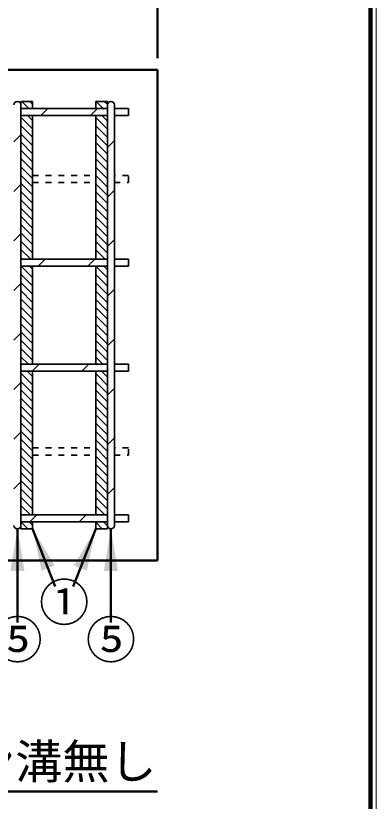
# Model space of a CAD drawing. Units: millimetres, scale not verified. Extents: x 100 to 4105, y 100 to 2870.
# Drawn here: x 3796 to 4105, y 1773 to 2446 of the extents above; entities that cross this region are included whole.
import ezdxf
from ezdxf.enums import TextEntityAlignment as Align

# ---------------------------------------------------------------- set-up
doc = ezdxf.new("R2010")
doc.units = ezdxf.units.MM
doc.header["$LTSCALE"] = 5
doc.linetypes.add('USER1', pattern=[2.2, 1, -1.2])
doc.layers.add('V-nasSTD', color=7, linetype='Continuous', lineweight=50)
doc.styles.add('ＭＳ ゴシック', font='')
doc.styles.get('ＭＳ ゴシック').set_extended_font_data('MS Gothic')

msp = doc.modelspace()

# ---------------------------------------------------------------- hatches: boundary and pattern name
at = {"layer": 'V-nasSTD'}
for points in [[(3803.814, 1970.351), (3797.814, 2006.351), (3791.814, 1970.351)], [(3823.985, 1972.847), (3818.401, 1970.652), (3810.814, 2006.351), (3829.569, 1975.042)], [(3846.058, 1975.042), (3864.814, 2006.351), (3857.226, 1970.652), (3851.642, 1972.847)], [(3883.814, 1970.351), (3877.814, 2006.351), (3871.814, 1970.351)]]:
    msp.add_hatch(color=256, dxfattribs=at).paths.add_polyline_path(points)

# ---------------------------------------------------------------- linework, layer by layer
at = {"layer": 'V-nasSTD', "lineweight": 100}
msp.add_line((4100, 105), (4100, 2865), dxfattribs=at)
at = {"layer": 'V-nasSTD'}
for p, q in [((3917.814, 2409.351), (3917.814, 2519.351)), ((3917.814, 2399.351), (1917.814, 2399.351)), ((3917.814, 2399.351), (3917.814, 1979.351)), ((3797.814, 1926.351), (3797.814, 2006.351)), ((3830.219, 1956.988), (3810.814, 2006.351)), ((3845.454, 1957.105), (3864.814, 2006.351)), ((3877.814, 1926.351), (3877.814, 2006.351)), ((1917.814, 1979.351), (3917.814, 1979.351)), ((3634.606, 1781.636), (3917.814, 1781.636))]:
    msp.add_line(p, q, dxfattribs=at)
at = {"layer": 'V-nasSTD', "lineweight": 35}
for p, q in [((3810.814, 2372.351), (3800.814, 2372.351)), ((3800.814, 2372.351), (3800.814, 2366.351)), ((3800.814, 2372.351), (3800.814, 2369.351)), ((3800.814, 2369.351), (3800.814, 2009.351)), ((3801.452, 2372.351), (3807.452, 2366.351)), ((3808.523, 2372.351), (3810.814, 2370.061)), ((3810.814, 2372.351), (3810.814, 2366.351)), ((3874.814, 2372.351), (3864.814, 2372.351)), ((3864.814, 2372.351), (3864.814, 2366.351)), ((3865.092, 2372.351), (3871.092, 2366.351)), ((3872.163, 2372.351), (3874.814, 2369.7)), ((3874.814, 2372.351), (3874.814, 2369.351)), ((3874.814, 2369.351), (3874.814, 2009.351)), ((3880.814, 2369.351), (3880.814, 2009.351)), ((3800.814, 2366.351), (3874.814, 2366.351)), ((3823.884, 2366.351), (3817.884, 2360.351)), ((3866.31, 2366.351), (3860.31, 2360.351)), ((3892.814, 2366.351), (3880.814, 2366.351)), ((3892.814, 2360.351), (3892.814, 2366.351)), ((3800.814, 2360.351), (3874.814, 2360.351)), ((3800.814, 2358.847), (3810.814, 2348.847)), ((3806.381, 2360.351), (3810.814, 2355.918)), ((3810.814, 2360.351), (3810.814, 2237.351)), ((3864.814, 2237.351), (3864.814, 2360.351)), ((3864.814, 2358.487), (3874.814, 2348.487)), ((3870.021, 2360.351), (3874.814, 2355.558)), ((3880.814, 2360.351), (3892.814, 2360.351)), ((3800.814, 2351.776), (3810.814, 2341.776)), ((3864.814, 2351.416), (3874.814, 2341.416)), ((3800.814, 2343.78), (3794.814, 2337.78)), ((3800.814, 2344.705), (3810.814, 2334.705)), ((3864.814, 2344.345), (3874.814, 2334.345)), ((3800.814, 2337.634), (3810.814, 2327.634)), ((3864.814, 2337.274), (3874.814, 2327.274)), ((3880.814, 2338.928), (3874.814, 2332.928)), ((3800.814, 2330.563), (3810.814, 2320.563)), ((3864.814, 2330.203), (3874.814, 2320.203)), ((3800.814, 2323.492), (3810.814, 2313.492)), ((3864.814, 2323.132), (3874.814, 2313.132)), ((3800.814, 2316.421), (3810.814, 2306.421)), ((3864.814, 2316.061), (3874.814, 2306.061)), ((3800.814, 2309.35), (3810.814, 2299.35)), ((3864.814, 2308.989), (3874.814, 2298.989)), ((3800.814, 2301.354), (3794.814, 2295.354)), ((3800.814, 2302.279), (3810.814, 2292.279)), ((3864.814, 2301.918), (3874.814, 2291.918)), ((3800.814, 2295.208), (3810.814, 2285.208)), ((3864.814, 2294.847), (3874.814, 2284.847)), ((3880.814, 2296.501), (3874.814, 2290.501)), ((3800.814, 2288.137), (3810.814, 2278.137)), ((3864.814, 2287.776), (3874.814, 2277.776)), ((3800.814, 2281.066), (3810.814, 2271.066)), ((3864.814, 2280.705), (3874.814, 2270.705)), ((3800.814, 2273.995), (3810.814, 2263.995)), ((3864.814, 2273.634), (3874.814, 2263.634)), ((3800.814, 2266.923), (3810.814, 2256.923)), ((3864.814, 2266.563), (3874.814, 2256.563)), ((3800.814, 2258.928), (3794.814, 2252.928)), ((3800.814, 2259.852), (3810.814, 2249.852)), ((3864.814, 2259.492), (3874.814, 2249.492)), ((3880.814, 2254.075), (3874.814, 2248.075)), ((3800.814, 2252.781), (3810.814, 2242.781)), ((3864.814, 2252.421), (3874.814, 2242.421)), ((3800.814, 2245.71), (3809.173, 2237.351)), ((3864.814, 2245.35), (3872.813, 2237.351)), ((3800.814, 2238.639), (3802.102, 2237.351)), ((3800.814, 2237.351), (3874.814, 2237.351)), ((3815.663, 2231.351), (3821.663, 2237.351)), ((3858.09, 2231.351), (3864.09, 2237.351)), ((3864.814, 2238.279), (3865.742, 2237.351)), ((3892.814, 2237.351), (3880.814, 2237.351)), ((3892.814, 2231.351), (3892.814, 2237.351)), ((3800.814, 2147.351), (3800.814, 2231.851)), ((3800.814, 2231.351), (3874.814, 2231.351)), ((3801.031, 2231.351), (3810.814, 2221.568)), ((3808.102, 2231.351), (3810.814, 2228.639)), ((3810.814, 2231.351), (3810.814, 2147.351)), ((3864.814, 2147.351), (3864.814, 2231.351)), ((3864.814, 2231.208), (3874.814, 2221.208)), ((3871.742, 2231.351), (3874.814, 2228.279)), ((3880.814, 2231.351), (3892.814, 2231.351)), ((3800.814, 2224.497), (3810.814, 2214.497)), ((3864.814, 2224.137), (3874.814, 2214.137)), ((3800.814, 2216.501), (3794.814, 2210.501)), ((3800.814, 2217.426), (3810.814, 2207.426)), ((3864.814, 2217.066), (3874.814, 2207.066)), ((3800.814, 2210.355), (3810.814, 2200.355)), ((3864.814, 2209.995), (3874.814, 2199.995)), ((3880.814, 2211.648), (3874.814, 2205.648)), ((3800.814, 2203.284), (3810.814, 2193.284)), ((3864.814, 2202.923), (3874.814, 2192.923)), ((3800.814, 2196.213), (3810.814, 2186.213)), ((3864.814, 2195.852), (3874.814, 2185.852)), ((3800.814, 2189.142), (3810.814, 2179.142)), ((3864.814, 2188.781), (3874.814, 2178.781)), ((3800.814, 2182.071), (3810.814, 2172.071)), ((3864.814, 2181.71), (3874.814, 2171.71)), ((3800.814, 2174.075), (3794.814, 2168.075)), ((3800.814, 2175), (3810.814, 2165)), ((3864.814, 2174.639), (3874.814, 2164.639)), ((3800.814, 2167.929), (3810.814, 2157.929)), ((3864.814, 2167.568), (3874.814, 2157.568)), ((3880.814, 2169.222), (3874.814, 2163.222)), ((3800.814, 2160.857), (3810.814, 2150.857)), ((3864.814, 2160.497), (3874.814, 2150.497)), ((3800.814, 2153.786), (3807.249, 2147.351)), ((3864.814, 2153.426), (3870.889, 2147.351)), ((3800.814, 2147.351), (3874.814, 2147.351)), ((3816.516, 2147.351), (3810.516, 2141.351)), ((3852.943, 2141.351), (3858.943, 2147.351)), ((3892.814, 2147.351), (3880.814, 2147.351)), ((3892.814, 2141.351), (3892.814, 2147.351)), ((3800.814, 2141.351), (3874.814, 2141.351)), ((3800.814, 2139.644), (3810.814, 2129.644)), ((3806.178, 2141.351), (3810.814, 2136.715)), ((3810.814, 2141.351), (3810.814, 2018.351)), ((3864.814, 2018.351), (3864.814, 2141.351)), ((3864.814, 2139.284), (3874.814, 2129.284)), ((3869.818, 2141.351), (3874.814, 2136.355)), ((3880.814, 2141.351), (3892.814, 2141.351)), ((3800.814, 2132.573), (3810.814, 2122.573)), ((3864.814, 2132.213), (3874.814, 2122.213)), ((3800.814, 2131.648), (3794.814, 2125.648)), ((3800.814, 2125.502), (3810.814, 2115.502)), ((3880.814, 2126.796), (3874.814, 2120.796)), ((3864.814, 2125.142), (3874.814, 2115.142)), ((3800.814, 2118.431), (3810.814, 2108.431)), ((3864.814, 2118.071), (3874.814, 2108.071)), ((3800.814, 2111.36), (3810.814, 2101.36)), ((3864.814, 2111), (3874.814, 2101)), ((3800.814, 2104.289), (3810.814, 2094.289)), ((3864.814, 2103.929), (3874.814, 2093.929)), ((3800.814, 2097.218), (3810.814, 2087.218)), ((3864.814, 2096.857), (3874.814, 2086.857)), ((3800.814, 2089.222), (3794.814, 2083.222)), ((3800.814, 2090.147), (3810.814, 2080.147)), ((3864.814, 2089.786), (3874.814, 2079.786)), ((3800.814, 2083.076), (3810.814, 2073.076)), ((3864.814, 2082.715), (3874.814, 2072.715)), ((3880.814, 2084.369), (3874.814, 2078.369)), ((3800.814, 2076.005), (3810.814, 2066.005)), ((3864.814, 2075.644), (3874.814, 2065.644)), ((3800.814, 2068.934), (3810.814, 2058.934)), ((3864.814, 2068.573), (3874.814, 2058.573)), ((3800.814, 2061.862), (3810.814, 2051.862)), ((3864.814, 2061.502), (3874.814, 2051.502)), ((3800.814, 2054.791), (3810.814, 2044.791)), ((3864.814, 2054.431), (3874.814, 2044.431)), ((3800.814, 2046.796), (3794.814, 2040.796)), ((3800.814, 2047.72), (3810.814, 2037.72)), ((3864.814, 2047.36), (3874.814, 2037.36)), ((3800.814, 2040.649), (3810.814, 2030.649)), ((3864.814, 2040.289), (3874.814, 2030.289)), ((3880.814, 2041.943), (3874.814, 2035.943)), ((3800.814, 2033.578), (3810.814, 2023.578)), ((3864.814, 2033.218), (3874.814, 2023.218)), ((3800.814, 2026.507), (3808.97, 2018.351)), ((3864.814, 2026.147), (3872.61, 2018.351)), ((3800.814, 2019.436), (3801.899, 2018.351)), ((3800.814, 2018.351), (3874.814, 2018.351)), ((3814.295, 2018.351), (3808.295, 2012.351)), ((3850.722, 2012.351), (3856.722, 2018.351)), ((3864.814, 2019.076), (3865.538, 2018.351)), ((3892.814, 2018.351), (3880.814, 2018.351)), ((3892.814, 2012.351), (3892.814, 2018.351)), ((3800.814, 2012.351), (3874.814, 2012.351)), ((3800.828, 2012.351), (3806.828, 2006.351)), ((3807.899, 2012.351), (3810.814, 2009.436)), ((3810.814, 2006.351), (3810.814, 2012.351)), ((3864.814, 2006.351), (3864.814, 2012.351)), ((3864.814, 2012.005), (3870.467, 2006.351)), ((3871.538, 2012.351), (3874.814, 2009.076)), ((3874.814, 2006.351), (3874.814, 2012.351)), ((3880.814, 2012.351), (3892.814, 2012.351)), ((3800.814, 2006.351), (3800.814, 2009.351)), ((3800.814, 2006.351), (3810.814, 2006.351)), ((3864.814, 2006.351), (3874.814, 2006.351)), ((3874.814, 2006.851), (3874.814, 2009.351)), ((3874.814, 2006.351), (3874.814, 2009.351))]:
    msp.add_line(p, q, dxfattribs=at)
at = {"layer": 'V-nasSTD', "linetype": 'USER1', "lineweight": 35}
for p, q in [((3810.814, 2309.063), (3864.814, 2309.063)), ((3892.814, 2309.063), (3880.814, 2309.063)), ((3892.814, 2303.063), (3892.814, 2309.063)), ((3810.814, 2303.063), (3864.814, 2303.063)), ((3880.814, 2303.063), (3892.814, 2303.063)), ((3810.814, 2075.639), (3864.814, 2075.639)), ((3892.814, 2075.639), (3880.814, 2075.639)), ((3892.814, 2069.639), (3892.814, 2075.639)), ((3810.814, 2069.639), (3864.814, 2069.639)), ((3880.814, 2069.639), (3892.814, 2069.639))]:
    msp.add_line(p, q, dxfattribs=at)
at = {"layer": 'V-nasSTD', "lineweight": 13}
msp.add_lwpolyline([(100, 100), (100, 2870), (4105, 2870), (4105, 100)], close=True, dxfattribs=at)
at = {"layer": 'V-nasSTD', "lineweight": 35}
for centre, start, end in [((3797.814, 2369.351), 0, 180), ((3877.814, 2369.351), 0, 180), ((3797.814, 2009.351), 180, 0), ((3877.814, 2009.351), 180, 0)]:
    msp.add_arc(centre, 3, start, end, dxfattribs=at)

# ---------------------------------------------------------------- texts
at = {"layer": 'V-nasSTD', "style": 'ＭＳ ゴシック'}
for s, height, p in [('①', 31.67, (3816.214, 1959.27)), ('⑤', 31.67, (3776.25, 1927.251)), ('⑤', 31.67, (3856.25, 1927.251)), ('パッキン溝無し', 29.56, (3634.606, 1821.956))]:
    msp.add_text(s, height=height, dxfattribs=at).set_placement(p, align=Align.TOP_LEFT)

doc.saveas('drawing.dxf')
